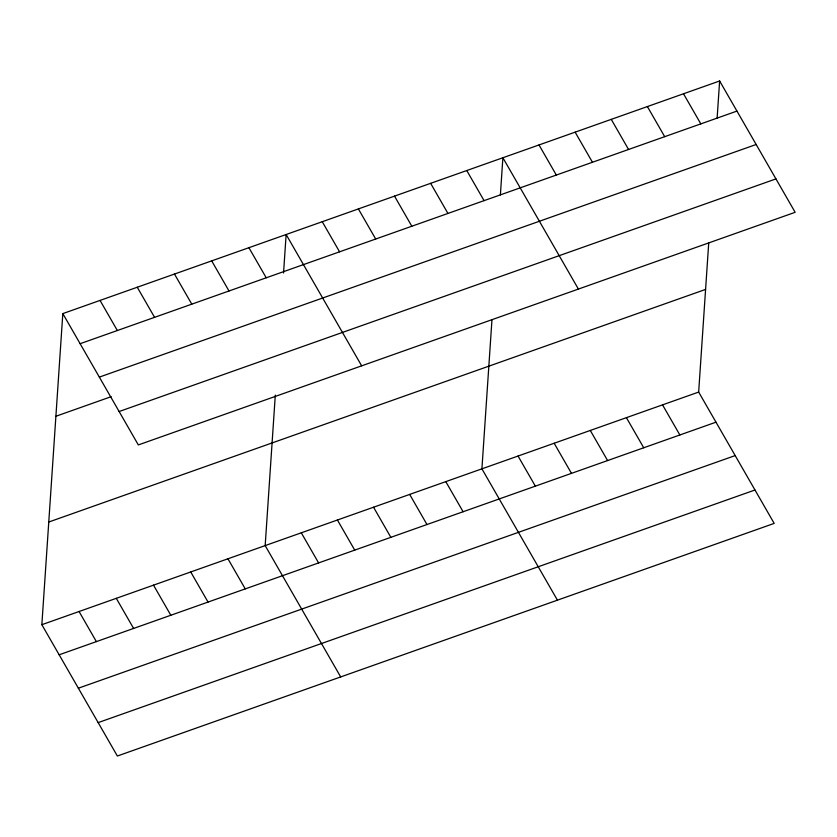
<?xml version="1.0" encoding="UTF-8"?>
<svg xmlns="http://www.w3.org/2000/svg" width="837" height="837" viewBox="0 0 837 837"><rect width="100%" height="100%" fill="white"/><g stroke="black" fill="none" stroke-linecap="round" stroke-linejoin="round"><path stroke-width="1.26" d="M708.73 242.824L698.665 392.072L774.183 523.397L117.368 756.02L41.85 624.695L62.817 313.603L719.632 80.98L795.15 212.305L138.335 444.928L62.817 313.603M275.31 395.095L265.172 545.598L340.68 676.924M283.544 273.008L286.139 234.506L361.657 365.832M491.978 319.588L481.913 468.835L557.432 600.16M500.38 194.958L502.88 157.743L578.398 289.068M717.121 118.195L719.632 80.98M80.132 343.704L736.947 111.091M99.341 377.11L756.156 144.487M55.901 416.261L111.133 396.696M119.126 411.522L775.941 178.909M48.766 522.026L705.581 289.414M41.85 624.695L698.665 392.072M59.165 654.796L715.98 422.183M78.364 688.202L735.189 455.579M98.159 722.613L754.974 490.001M683.505 93.775L700.82 123.876M647.388 106.571L664.693 136.672M611.261 119.367L628.566 149.467M575.134 132.162L592.45 162.263M539.007 144.947L556.323 175.059M662.538 404.867L679.853 434.968M626.411 417.663L643.726 447.764M466.764 170.539L484.068 200.639M590.294 430.459L607.599 460.559M430.636 183.334L447.941 213.435M554.167 443.254L571.472 473.355M394.509 196.13L411.825 226.231M518.04 456.039L535.356 486.151M358.382 208.926L375.698 239.026M322.255 221.711L339.571 251.822M445.786 481.631L463.102 511.731M409.67 494.426L426.975 524.527M248.913 247.689L266.229 277.8M373.543 507.222L390.848 537.323M211.698 260.872L229.003 290.973M337.416 520.018L354.731 550.118M174.473 274.055L191.788 304.155M301.289 532.803L318.604 562.914M137.258 287.237L154.573 317.338M100.042 300.42L117.347 330.521M227.946 558.781L245.262 588.892M190.731 571.964L208.036 602.065M153.506 585.147L170.821 615.247M116.291 598.329L133.596 628.43M79.065 611.512L96.381 641.613"/></g></svg>
